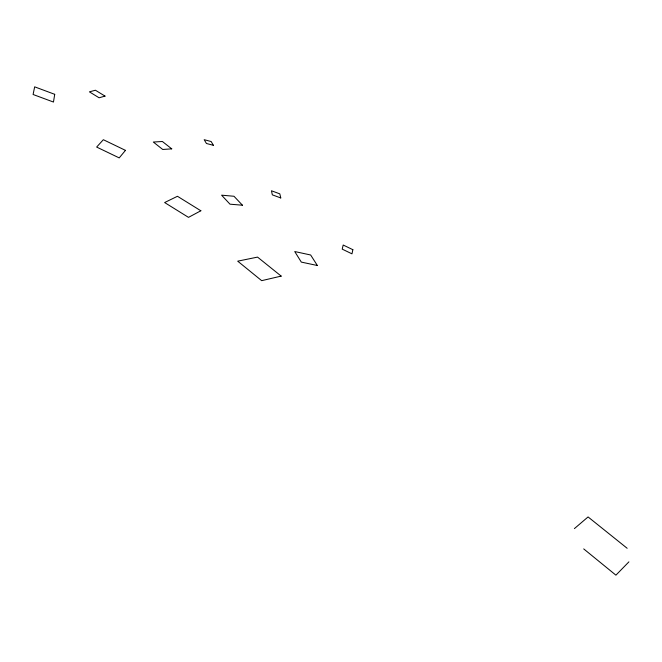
<?xml version="1.0" encoding="UTF-8"?>
<svg xmlns="http://www.w3.org/2000/svg" width="662" height="662" viewBox="0 0 662 662"><rect width="100%" height="100%" fill="white"/><g stroke="black" fill="none" stroke-linecap="round" stroke-linejoin="round"><path stroke-width="0.99" d="M628.9 561.856L615.917 575.162L583.71 548.906M574.409 528.599L588.071 516.939L627.162 548.285M54.714 94.318L53.473 102.047L33.1 94.492L34.656 86.838L54.714 94.318M352.863 249.69L351.977 253.844L342.221 249.135L343.189 245.023L352.863 249.69M125.474 150.365L119.21 157.904L96.652 147.063L103.338 139.707L125.474 150.365M200.851 210.773L188.496 217.368L164.639 202.547L177.457 196.283L200.851 210.773M105.018 96.106L99.085 97.777L89.411 91.853L95.411 90.231L105.018 96.106M281.176 276.104L261.68 280.663L237.699 261.167L257.551 257.104L281.176 276.104M171.739 148.851L162.728 149.471L153.319 142.04L162.389 141.502L171.739 148.851M242.424 205.203L230.004 204.186L221.588 195.174L233.992 196.266L242.424 205.203M317.363 265.503L301.309 262.102L294.731 251.543L310.652 254.994L317.363 265.503M213.429 145.326L206.445 143.489L204.177 139.69L211.137 141.527L213.429 145.326M280.762 197.946L272.339 194.851L271.453 190.772L279.819 193.858L280.762 197.946"/></g></svg>
